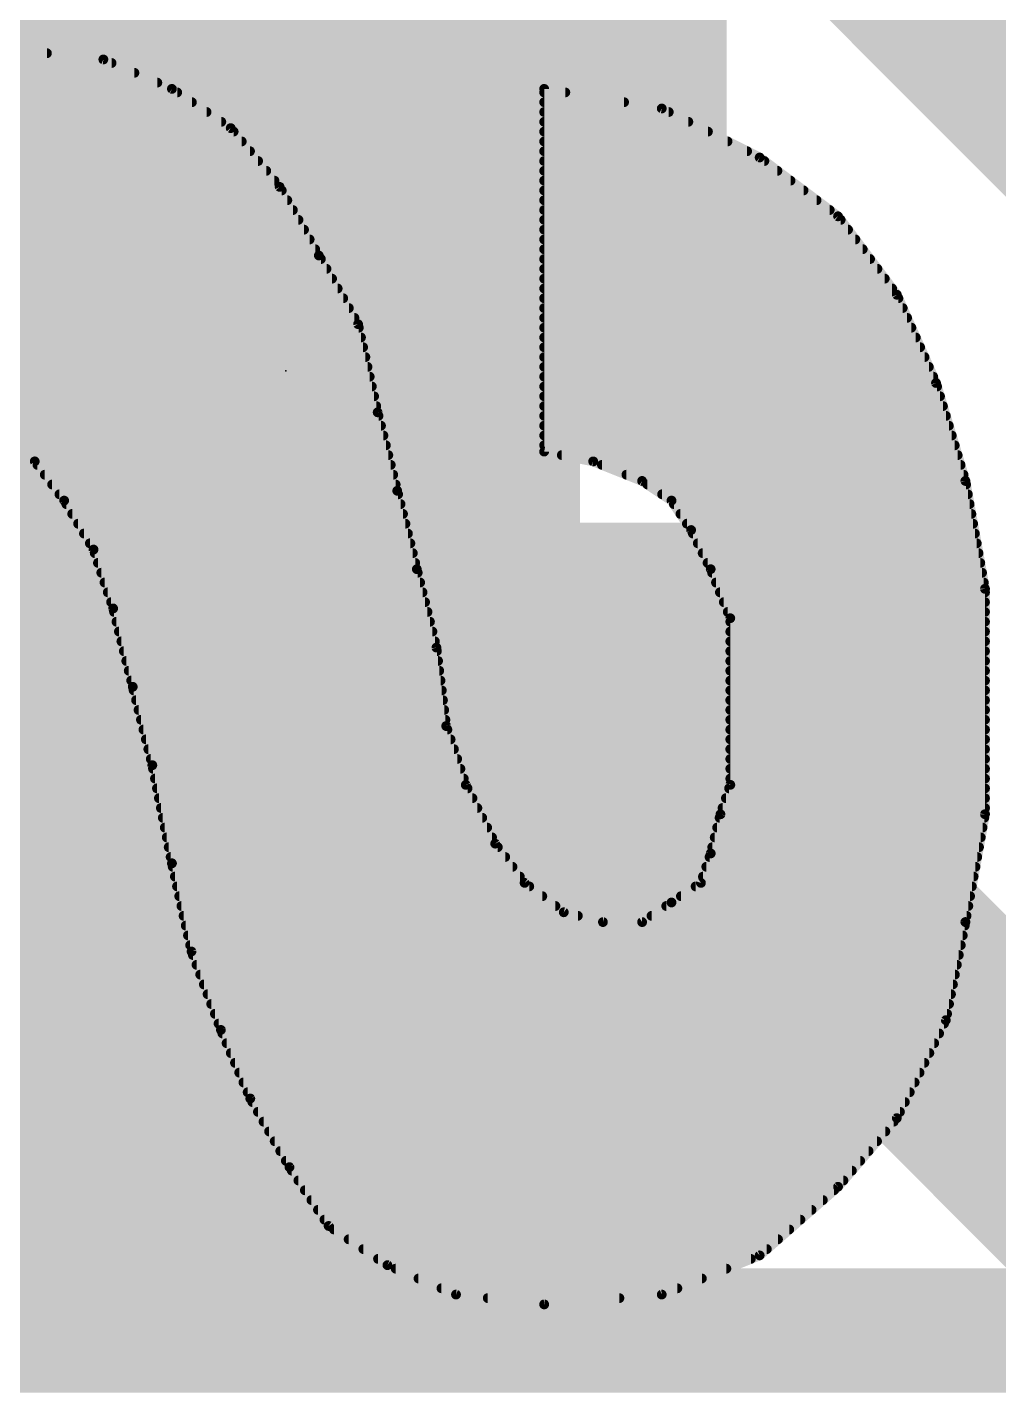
# Model space of a CAD drawing. Extents: x -33 to 74, y -20 to 37.
# Drawn here: x 8.626 to 9.618, y 6.323 to 7.716 of the extents above; entities that cross this region are included whole.
import ezdxf

# ---------------------------------------------------------------- set-up
doc = ezdxf.new("R2010")
doc.units = 0
for name, color, linetype in [('1', 12, 'CONTINUOUS'), ('21', 41, 'CONTINUOUS'), ('22', 40, 'CONTINUOUS'), ('23', 53, 'CONTINUOUS'), ('51', 53, 'CONTINUOUS')]:
    doc.layers.add(name, color=color, linetype=linetype)

# ---------------------------------------------------------------- blocks, each defined once
blk = doc.blocks.new('RECT')
blk.add_solid([(-0.5, -0.5), (0.5, -0.5), (-0.5, 0.5), (0.5, 0.5)])

msp = doc.modelspace()

# ---------------------------------------------------------------- linework, layer by layer
at = {"layer": '1', "const_width": 0.254}
for points in [[(9.9822, 7.366), (9.4022, 7.946)], [(7.62, 6.786), (8.89, 6.786)], [(8.89, 6.786), (9.47, 6.786)], [(9.47, 6.786), (9.7536, 6.5024)]]:
    msp.add_lwpolyline(points, dxfattribs=at)
at = {"layer": '1', "const_width": 0.127}
for points in [[(8.89, 6.8495, 1), (8.89, 6.7225)], [(8.89, 6.7225, 1), (8.89, 6.8495)], [(9.5149, 6.8309, 1), (9.4251, 6.7411)], [(9.47, 6.7225, 1), (9.47, 6.8495)]]:
    msp.add_lwpolyline(points, format="xyb", dxfattribs=at)
at = {"layer": '21', "const_width": 0.4064}
msp.add_lwpolyline([(8.9205, 7.366), (8.8595, 7.366)], dxfattribs=at)
at = {"layer": '21', "const_width": 0.2032}
for points in [[(8.8595, 7.4676, 1), (8.8595, 7.2644)], [(8.9205, 7.2644, 1), (8.9205, 7.4676)]]:
    msp.add_lwpolyline(points, format="xyb", dxfattribs=at)
at = {"layer": '22', "const_width": 0.01}
for points in [[(8.5902, 7.69), (8.646, 7.69)], [(8.7036, 7.6836), (8.6136, 7.6936)], [(8.4737, 7.67), (8.7353, 7.67)], [(8.5252, 7.68), (8.712, 7.68)], [(8.7736, 7.6536), (8.7036, 7.6836)], [(8.4462, 7.66), (8.7587, 7.66)], [(8.4187, 7.65), (8.779, 7.65)], [(8.8336, 7.6136), (8.7736, 7.6536)], [(9.2736, 7.6336), (9.1536, 7.6536)], [(9.1536, 7.6536), (9.1536, 7.2836)], [(9.1536, 7.65), (9.1752, 7.65)], [(8.3688, 7.63), (8.809, 7.63)], [(8.3912, 7.64), (8.794, 7.64)], [(9.1536, 7.64), (9.2352, 7.64)], [(9.1536, 7.63), (9.2808, 7.63)], [(9.3736, 7.5836), (9.2736, 7.6336)], [(8.3555, 7.62), (8.824, 7.62)], [(9.1536, 7.62), (9.3008, 7.62)], [(8.3421, 7.61), (8.8366, 7.61)], [(8.8836, 7.5536), (8.8336, 7.6136)], [(9.1536, 7.61), (9.3208, 7.61)], [(8.3155, 7.59), (8.8533, 7.59)], [(8.3288, 7.6), (8.8449, 7.6)], [(9.1536, 7.6), (9.3408, 7.6)], [(9.1536, 7.59), (9.3608, 7.59)], [(8.3021, 7.58), (8.8616, 7.58)], [(9.1536, 7.58), (9.3784, 7.58)], [(9.4536, 7.5236), (9.3736, 7.5836)], [(8.2817, 7.56), (8.8783, 7.56)], [(8.2904, 7.57), (8.8699, 7.57)], [(9.1536, 7.57), (9.3917, 7.57)], [(9.1536, 7.56), (9.4051, 7.56)], [(8.2729, 7.55), (8.8857, 7.55)], [(8.9236, 7.4836), (8.8836, 7.5536)], [(9.1536, 7.55), (9.4184, 7.55)], [(8.2642, 7.54), (8.8914, 7.54)], [(9.1536, 7.54), (9.4317, 7.54)], [(8.2467, 7.52), (8.9028, 7.52)], [(8.2554, 7.53), (8.8971, 7.53)], [(9.1536, 7.53), (9.4451, 7.53)], [(9.1536, 7.52), (9.4563, 7.52)], [(9.5136, 7.4436), (9.4536, 7.5236)], [(8.2379, 7.51), (8.9085, 7.51)], [(9.1536, 7.51), (9.4638, 7.51)], [(8.2218, 7.49), (8.9199, 7.49)], [(8.2292, 7.5), (8.9142, 7.5)], [(9.1536, 7.5), (9.4713, 7.5)], [(9.1536, 7.49), (9.4788, 7.49)], [(8.2168, 7.48), (8.9257, 7.48)], [(8.9636, 7.4136), (8.9236, 7.4836)], [(9.1536, 7.48), (9.4863, 7.48)], [(8.2118, 7.47), (8.9314, 7.47)], [(9.1536, 7.47), (9.4938, 7.47)], [(8.2018, 7.45), (8.9428, 7.45)], [(8.2068, 7.46), (8.9371, 7.46)], [(9.1536, 7.46), (9.5013, 7.46)], [(9.1536, 7.45), (9.5088, 7.45)], [(8.1968, 7.44), (8.9485, 7.44)], [(9.1536, 7.44), (9.5152, 7.44)], [(9.5536, 7.3536), (9.5136, 7.4436)], [(8.1868, 7.42), (8.9599, 7.42)], [(8.1918, 7.43), (8.9542, 7.43)], [(9.1536, 7.43), (9.5196, 7.43)], [(9.1536, 7.42), (9.5241, 7.42)], [(8.1818, 7.41), (8.9644, 7.41)], [(8.9836, 7.3236), (8.9636, 7.4136)], [(9.1536, 7.41), (9.5285, 7.41)], [(8.1768, 7.4), (8.9666, 7.4)], [(9.1536, 7.4), (9.533, 7.4)], [(8.1699, 7.38), (8.9711, 7.38)], [(8.1726, 7.39), (8.9688, 7.39)], [(9.1536, 7.39), (9.5374, 7.39)], [(9.1536, 7.38), (9.5419, 7.38)], [(8.1672, 7.37), (8.9733, 7.37)], [(9.1536, 7.37), (9.5463, 7.37)], [(8.1617, 7.35), (8.9777, 7.35)], [(8.1644, 7.36), (8.9755, 7.36)], [(9.1536, 7.36), (9.5508, 7.36)], [(9.1536, 7.35), (9.5547, 7.35)], [(9.5836, 7.2536), (9.5536, 7.3536)], [(8.159, 7.34), (8.98, 7.34)], [(9.1536, 7.34), (9.5577, 7.34)], [(8.1563, 7.33), (8.9822, 7.33)], [(9.0036, 7.2436), (8.9836, 7.3236)], [(9.1536, 7.33), (9.5607, 7.33)], [(8.1508, 7.31), (8.987, 7.31)], [(8.1535, 7.32), (8.9845, 7.32)], [(9.1536, 7.32), (9.5637, 7.32)], [(9.1536, 7.31), (9.5667, 7.31)], [(8.568, 7.3), (8.9895, 7.3)], [(9.1536, 7.3), (9.5697, 7.3)], [(8.5936, 7.2936), (8.6336, 7.2736)], [(8.6008, 7.29), (8.992, 7.29)], [(8.6208, 7.28), (8.9945, 7.28)], [(9.1536, 7.29), (9.5727, 7.29)], [(9.1536, 7.2836), (9.2036, 7.2736)], [(9.1716, 7.28), (9.5757, 7.28)], [(8.6336, 7.2736), (8.6636, 7.2336)], [(8.6363, 7.27), (8.997, 7.27)], [(9.2036, 7.2736), (9.2536, 7.2536)], [(9.2126, 7.27), (9.5787, 7.27)], [(8.6438, 7.26), (8.9995, 7.26)], [(9.2376, 7.26), (9.5817, 7.26)], [(9.2536, 7.2536), (9.2836, 7.2336)], [(9.6036, 7.1436), (9.5836, 7.2536)], [(8.6513, 7.25), (9.002, 7.25)], [(8.6588, 7.24), (9.0045, 7.24)], [(9.0236, 7.1636), (9.0036, 7.2436)], [(9.259, 7.25), (9.5843, 7.25)], [(9.274, 7.24), (9.5861, 7.24)], [(8.6636, 7.2336), (8.6936, 7.1836)], [(8.6658, 7.23), (9.007, 7.23)], [(9.2836, 7.2336), (9.3036, 7.2036)], [(9.286, 7.23), (9.5879, 7.23)], [(8.6718, 7.22), (9.0095, 7.22)], [(9.2927, 7.22), (9.5897, 7.22)], [(8.6778, 7.21), (9.012, 7.21)], [(8.6838, 7.2), (9.0145, 7.2)], [(9.2993, 7.21), (9.5915, 7.21)], [(9.3036, 7.2036), (9.3236, 7.1636)], [(9.3054, 7.2), (9.5933, 7.2)], [(8.6898, 7.19), (9.017, 7.19)], [(8.6936, 7.1836), (8.7136, 7.1236)], [(9.3104, 7.19), (9.5952, 7.19)], [(8.6948, 7.18), (9.0195, 7.18)], [(8.6981, 7.17), (9.022, 7.17)], [(9.3154, 7.18), (9.597, 7.18)], [(9.3204, 7.17), (9.5988, 7.17)], [(8.7015, 7.16), (9.0245, 7.16)], [(9.0436, 7.0836), (9.0236, 7.1636)], [(9.3236, 7.1636), (9.3436, 7.1136)], [(9.325, 7.16), (9.6006, 7.16)], [(8.7048, 7.15), (9.027, 7.15)], [(9.329, 7.15), (9.6024, 7.15)], [(9.6036, 6.9136), (9.6036, 7.1436)], [(8.7081, 7.14), (9.0295, 7.14)], [(8.7115, 7.13), (9.032, 7.13)], [(9.333, 7.14), (9.6036, 7.14)], [(9.337, 7.13), (9.6036, 7.13)], [(8.7136, 7.1236), (8.7336, 7.0436)], [(8.7145, 7.12), (9.0345, 7.12)], [(9.341, 7.12), (9.6036, 7.12)], [(9.3436, 7.1136), (9.3436, 6.9436)], [(8.717, 7.11), (9.037, 7.11)], [(8.7195, 7.1), (9.0395, 7.1)], [(9.3436, 7.11), (9.6036, 7.11)], [(9.3436, 7.1), (9.6036, 7.1)], [(8.722, 7.09), (9.042, 7.09)], [(9.3436, 7.09), (9.6036, 7.09)], [(8.7245, 7.08), (9.0441, 7.08)], [(9.0536, 7.0036), (9.0436, 7.0836)], [(9.3436, 7.08), (9.6036, 7.08)], [(8.727, 7.07), (9.0453, 7.07)], [(8.7295, 7.06), (9.0465, 7.06)], [(9.3436, 7.07), (9.6036, 7.07)], [(9.3436, 7.06), (9.6036, 7.06)], [(8.732, 7.05), (9.0478, 7.05)], [(8.7336, 7.0436), (8.7536, 6.9636)], [(9.3436, 7.05), (9.6036, 7.05)], [(8.7345, 7.04), (9.0491, 7.04)], [(8.737, 7.03), (9.0503, 7.03)], [(9.3436, 7.04), (9.6036, 7.04)], [(9.3436, 7.03), (9.6036, 7.03)], [(8.7395, 7.02), (9.0516, 7.02)], [(9.3436, 7.02), (9.6036, 7.02)], [(8.742, 7.01), (9.0528, 7.01)], [(9.0736, 6.9436), (9.0536, 7.0036)], [(9.3436, 7.01), (9.6036, 7.01)], [(8.7445, 7), (9.0548, 7)], [(8.747, 6.99), (9.0581, 6.99)], [(9.3436, 7), (9.6036, 7)], [(9.3436, 6.99), (9.6036, 6.99)], [(8.7495, 6.98), (9.0615, 6.98)], [(9.3436, 6.98), (9.6036, 6.98)], [(8.752, 6.97), (9.0648, 6.97)], [(8.7536, 6.9636), (8.7736, 6.8636)], [(8.7543, 6.96), (9.0681, 6.96)], [(9.3436, 6.97), (9.6036, 6.97)], [(9.3436, 6.96), (9.6036, 6.96)], [(8.7563, 6.95), (9.0715, 6.95)], [(9.3436, 6.95), (9.6036, 6.95)], [(8.7583, 6.94), (9.0754, 6.94)], [(9.1036, 6.8836), (9.0736, 6.9436)], [(9.3436, 6.9436), (9.3336, 6.9136)], [(9.3424, 6.94), (9.6036, 6.94)], [(8.7603, 6.93), (9.0804, 6.93)], [(8.7623, 6.92), (9.0854, 6.92)], [(9.3357, 6.92), (9.6036, 6.92)], [(9.3391, 6.93), (9.6036, 6.93)], [(8.7643, 6.91), (9.0904, 6.91)], [(9.3336, 6.9136), (9.3236, 6.8736)], [(9.3327, 6.91), (9.6029, 6.91)], [(9.5836, 6.8036), (9.6036, 6.9136)], [(8.7663, 6.9), (9.0954, 6.9)], [(8.7683, 6.89), (9.1004, 6.89)], [(9.3277, 6.89), (9.5993, 6.89)], [(9.3302, 6.9), (9.6011, 6.9)], [(8.7703, 6.88), (9.1063, 6.88)], [(9.1336, 6.8436), (9.1036, 6.8836)], [(9.3252, 6.88), (9.5975, 6.88)], [(8.7723, 6.87), (9.1138, 6.87)], [(8.7736, 6.8636), (8.7936, 6.7736)], [(9.3236, 6.8736), (9.3136, 6.8436)], [(9.3224, 6.87), (9.5957, 6.87)], [(8.7744, 6.86), (9.1213, 6.86)], [(8.7766, 6.85), (9.1288, 6.85)], [(9.3157, 6.85), (9.592, 6.85)], [(9.3191, 6.86), (9.5939, 6.86)], [(8.7788, 6.84), (9.1384, 6.84)], [(9.1736, 6.8136), (9.1336, 6.8436)], [(9.3136, 6.8436), (9.2836, 6.8236)], [(9.3082, 6.84), (9.5902, 6.84)], [(8.7811, 6.83), (9.1517, 6.83)], [(9.2836, 6.8236), (9.2536, 6.8036)], [(9.2932, 6.83), (9.5884, 6.83)], [(8.7833, 6.82), (9.1651, 6.82)], [(8.7855, 6.81), (9.188, 6.81)], [(9.2136, 6.8036), (9.1736, 6.8136)], [(9.2632, 6.81), (9.5848, 6.81)], [(9.2782, 6.82), (9.5866, 6.82)], [(8.7877, 6.8), (9.5829, 6.8)], [(9.2536, 6.8036), (9.2136, 6.8036)], [(9.5636, 6.7036), (9.5836, 6.8036)], [(8.79, 6.79), (9.5809, 6.79)], [(8.7922, 6.78), (9.5789, 6.78)], [(8.7936, 6.7736), (8.8236, 6.6936)], [(8.795, 6.77), (9.5769, 6.77)], [(8.7987, 6.76), (9.5749, 6.76)], [(8.8025, 6.75), (9.5729, 6.75)], [(8.8062, 6.74), (9.5709, 6.74)], [(8.81, 6.73), (9.5689, 6.73)], [(8.8137, 6.72), (9.5669, 6.72)], [(8.8175, 6.71), (9.5649, 6.71)], [(8.8212, 6.7), (9.5618, 6.7)], [(9.5136, 6.6036), (9.5636, 6.7036)], [(8.8236, 6.6936), (8.8536, 6.6236)], [(8.8251, 6.69), (9.5568, 6.69)], [(8.8294, 6.68), (9.5518, 6.68)], [(8.8337, 6.67), (9.5468, 6.67)], [(8.838, 6.66), (9.5418, 6.66)], [(8.8423, 6.65), (9.5368, 6.65)], [(8.8466, 6.64), (9.5318, 6.64)], [(8.8509, 6.63), (9.5268, 6.63)], [(8.8536, 6.6236), (8.8936, 6.5536)], [(8.8557, 6.62), (9.5218, 6.62)], [(8.8614, 6.61), (9.5168, 6.61)], [(8.8671, 6.6), (9.5105, 6.6)], [(9.4536, 6.5336), (9.5136, 6.6036)], [(8.8728, 6.59), (9.5019, 6.59)], [(8.8785, 6.58), (9.4934, 6.58)], [(8.8842, 6.57), (9.4848, 6.57)], [(8.8899, 6.56), (9.4762, 6.56)], [(8.8936, 6.5536), (8.9336, 6.4936)], [(8.896, 6.55), (9.4677, 6.55)], [(8.9027, 6.54), (9.4591, 6.54)], [(8.9093, 6.53), (9.4495, 6.53)], [(9.3736, 6.4636), (9.4536, 6.5336)], [(8.916, 6.52), (9.4381, 6.52)], [(8.9227, 6.51), (9.4266, 6.51)], [(8.9293, 6.5), (9.4152, 6.5)], [(8.9336, 6.4936), (8.9936, 6.4536)], [(8.939, 6.49), (9.4038, 6.49)], [(8.954, 6.48), (9.3923, 6.48)], [(8.969, 6.47), (9.3809, 6.47)], [(8.984, 6.46), (9.3646, 6.46)], [(9.2736, 6.4236), (9.3736, 6.4636)], [(8.9936, 6.4536), (9.0636, 6.4236)], [(9.002, 6.45), (9.3396, 6.45)], [(9.0253, 6.44), (9.3146, 6.44)], [(9.0487, 6.43), (9.2896, 6.43)], [(9.0636, 6.4236), (9.1536, 6.4136)], [(9.096, 6.42), (9.2304, 6.42)], [(9.1536, 6.4136), (9.2736, 6.4236)]]:
    msp.add_lwpolyline(points, dxfattribs=at)
at = {"layer": '22', "const_width": 0.005}
for points in [[(8.646, 7.6875, 1), (8.646, 7.6925)], [(8.7046, 7.6859, 1), (8.7026, 7.6813)], [(8.7033, 7.6811, 1), (8.7039, 7.6861)], [(8.712, 7.6775, 1), (8.712, 7.6825)], [(8.7353, 7.6675, 1), (8.7353, 7.6725)], [(8.7587, 7.6575, 1), (8.7587, 7.6625)], [(8.775, 7.6557, 1), (8.7722, 7.6515)], [(8.7726, 7.6513, 1), (8.7746, 7.6559)], [(8.779, 7.6475, 1), (8.779, 7.6525)], [(9.154, 7.6561, 1), (9.1532, 7.6511)], [(9.1561, 7.6536, 1), (9.1511, 7.6536)], [(9.1536, 7.6525, 1), (9.1536, 7.6475)], [(9.1752, 7.6475, 1), (9.1752, 7.6525)], [(8.794, 7.6375, 1), (8.794, 7.6425)], [(8.809, 7.6275, 1), (8.809, 7.6325)], [(9.1536, 7.6425, 1), (9.1536, 7.6375)], [(9.1536, 7.6325, 1), (9.1536, 7.6275)], [(9.2352, 7.6375, 1), (9.2352, 7.6425)], [(9.2747, 7.6358, 1), (9.2725, 7.6314)], [(9.2732, 7.6311, 1), (9.274, 7.6361)], [(9.2808, 7.6275, 1), (9.2808, 7.6325)], [(8.824, 7.6175, 1), (8.824, 7.6225)], [(9.1536, 7.6225, 1), (9.1536, 7.6175)], [(9.3008, 7.6175, 1), (9.3008, 7.6225)], [(8.8355, 7.6152, 1), (8.8317, 7.612)], [(8.8322, 7.6115, 1), (8.835, 7.6157)], [(8.8366, 7.6075, 1), (8.8366, 7.6125)], [(9.1536, 7.6125, 1), (9.1536, 7.6075)], [(9.3208, 7.6075, 1), (9.3208, 7.6125)], [(8.8449, 7.5975, 1), (8.8449, 7.6025)], [(8.8533, 7.5875, 1), (8.8533, 7.5925)], [(9.1536, 7.6025, 1), (9.1536, 7.5975)], [(9.1536, 7.5925, 1), (9.1536, 7.5875)], [(9.3408, 7.5975, 1), (9.3408, 7.6025)], [(9.3608, 7.5875, 1), (9.3608, 7.5925)], [(8.8616, 7.5775, 1), (8.8616, 7.5825)], [(9.1536, 7.5825, 1), (9.1536, 7.5775)], [(9.3751, 7.5856, 1), (9.3721, 7.5816)], [(9.3725, 7.5814, 1), (9.3747, 7.5858)], [(9.3784, 7.5775, 1), (9.3784, 7.5825)], [(8.8699, 7.5675, 1), (8.8699, 7.5725)], [(8.8783, 7.5575, 1), (8.8783, 7.5625)], [(9.1536, 7.5725, 1), (9.1536, 7.5675)], [(9.1536, 7.5625, 1), (9.1536, 7.5575)], [(9.3917, 7.5675, 1), (9.3917, 7.5725)], [(9.4051, 7.5575, 1), (9.4051, 7.5625)], [(8.8858, 7.5548, 1), (8.8814, 7.5524)], [(8.8817, 7.552, 1), (8.8855, 7.5552)], [(8.8857, 7.5475, 1), (8.8857, 7.5525)], [(9.1536, 7.5525, 1), (9.1536, 7.5475)], [(9.4184, 7.5475, 1), (9.4184, 7.5525)], [(8.8914, 7.5375, 1), (8.8914, 7.5425)], [(9.1536, 7.5425, 1), (9.1536, 7.5375)], [(9.4317, 7.5375, 1), (9.4317, 7.5425)], [(8.8971, 7.5275, 1), (8.8971, 7.5325)], [(8.9028, 7.5175, 1), (8.9028, 7.5225)], [(9.1536, 7.5325, 1), (9.1536, 7.5275)], [(9.1536, 7.5225, 1), (9.1536, 7.5175)], [(9.4451, 7.5275, 1), (9.4451, 7.5325)], [(9.4556, 7.5251, 1), (9.4516, 7.5221)], [(9.4521, 7.5216, 1), (9.4551, 7.5256)], [(9.4563, 7.5175, 1), (9.4563, 7.5225)], [(8.9085, 7.5075, 1), (8.9085, 7.5125)], [(9.1536, 7.5125, 1), (9.1536, 7.5075)], [(9.4638, 7.5075, 1), (9.4638, 7.5125)], [(8.9142, 7.4975, 1), (8.9142, 7.5025)], [(8.9199, 7.4875, 1), (8.9199, 7.4925)], [(9.1536, 7.5025, 1), (9.1536, 7.4975)], [(9.1536, 7.4925, 1), (9.1536, 7.4875)], [(9.4713, 7.4975, 1), (9.4713, 7.5025)], [(9.4788, 7.4875, 1), (9.4788, 7.4925)], [(8.9258, 7.4848, 1), (8.9214, 7.4824)], [(8.9214, 7.4824, 1), (8.9258, 7.4848)], [(8.9257, 7.4775, 1), (8.9257, 7.4825)], [(9.1536, 7.4825, 1), (9.1536, 7.4775)], [(9.4863, 7.4775, 1), (9.4863, 7.4825)], [(8.9314, 7.4675, 1), (8.9314, 7.4725)], [(9.1536, 7.4725, 1), (9.1536, 7.4675)], [(9.4938, 7.4675, 1), (9.4938, 7.4725)], [(8.9371, 7.4575, 1), (8.9371, 7.4625)], [(8.9428, 7.4475, 1), (8.9428, 7.4525)], [(9.1536, 7.4625, 1), (9.1536, 7.4575)], [(9.1536, 7.4525, 1), (9.1536, 7.4475)], [(9.5013, 7.4575, 1), (9.5013, 7.4625)], [(9.5088, 7.4475, 1), (9.5088, 7.4525)], [(8.9485, 7.4375, 1), (8.9485, 7.4425)], [(9.1536, 7.4425, 1), (9.1536, 7.4375)], [(9.5159, 7.4446, 1), (9.5113, 7.4426)], [(9.5116, 7.4421, 1), (9.5156, 7.4451)], [(9.5152, 7.4375, 1), (9.5152, 7.4425)], [(8.9542, 7.4275, 1), (8.9542, 7.4325)], [(8.9599, 7.4175, 1), (8.9599, 7.4225)], [(9.1536, 7.4325, 1), (9.1536, 7.4275)], [(9.1536, 7.4225, 1), (9.1536, 7.4175)], [(9.5196, 7.4275, 1), (9.5196, 7.4325)], [(9.5241, 7.4175, 1), (9.5241, 7.4225)], [(8.966, 7.4141, 1), (8.9612, 7.4131)], [(8.9614, 7.4124, 1), (8.9658, 7.4148)], [(8.9644, 7.4075, 1), (8.9644, 7.4125)], [(9.1536, 7.4125, 1), (9.1536, 7.4075)], [(9.5285, 7.4075, 1), (9.5285, 7.4125)], [(8.9666, 7.3975, 1), (8.9666, 7.4025)], [(9.1536, 7.4025, 1), (9.1536, 7.3975)], [(9.533, 7.3975, 1), (9.533, 7.4025)], [(8.9688, 7.3875, 1), (8.9688, 7.3925)], [(8.9711, 7.3775, 1), (8.9711, 7.3825)], [(9.1536, 7.3925, 1), (9.1536, 7.3875)], [(9.1536, 7.3825, 1), (9.1536, 7.3775)], [(9.5374, 7.3875, 1), (9.5374, 7.3925)], [(9.5419, 7.3775, 1), (9.5419, 7.3825)], [(8.9733, 7.3675, 1), (8.9733, 7.3725)], [(9.1536, 7.3725, 1), (9.1536, 7.3675)], [(9.5463, 7.3675, 1), (9.5463, 7.3725)], [(8.9755, 7.3575, 1), (8.9755, 7.3625)], [(8.9777, 7.3475, 1), (8.9777, 7.3525)], [(9.1536, 7.3625, 1), (9.1536, 7.3575)], [(9.1536, 7.3525, 1), (9.1536, 7.3475)], [(9.5508, 7.3575, 1), (9.5508, 7.3625)], [(9.556, 7.3543, 1), (9.5512, 7.3529)], [(9.5513, 7.3526, 1), (9.5559, 7.3546)], [(9.5547, 7.3475, 1), (9.5547, 7.3525)], [(8.98, 7.3375, 1), (8.98, 7.3425)], [(9.1536, 7.3425, 1), (9.1536, 7.3375)], [(9.5577, 7.3375, 1), (9.5577, 7.3425)], [(8.986, 7.3242, 1), (8.9812, 7.323)], [(8.9822, 7.3275, 1), (8.9822, 7.3325)], [(9.1536, 7.3325, 1), (9.1536, 7.3275)], [(9.5607, 7.3275, 1), (9.5607, 7.3325)], [(8.9812, 7.3231, 1), (8.986, 7.3241)], [(8.9845, 7.3175, 1), (8.9845, 7.3225)], [(8.987, 7.3075, 1), (8.987, 7.3125)], [(9.1536, 7.3225, 1), (9.1536, 7.3175)], [(9.1536, 7.3125, 1), (9.1536, 7.3075)], [(9.5637, 7.3175, 1), (9.5637, 7.3225)], [(9.5667, 7.3075, 1), (9.5667, 7.3125)], [(8.9895, 7.2975, 1), (8.9895, 7.3025)], [(9.1536, 7.3025, 1), (9.1536, 7.2975)], [(9.5697, 7.2975, 1), (9.5697, 7.3025)], [(8.992, 7.2875, 1), (8.992, 7.2925)], [(8.9945, 7.2775, 1), (8.9945, 7.2825)], [(9.1536, 7.2925, 1), (9.1536, 7.2875)], [(9.1541, 7.2861, 1), (9.1531, 7.2811)], [(9.1511, 7.2836, 1), (9.1561, 7.2836)], [(9.1716, 7.2825, 1), (9.1716, 7.2775)], [(9.5727, 7.2875, 1), (9.5727, 7.2925)], [(9.5757, 7.2775, 1), (9.5757, 7.2825)], [(8.6356, 7.2751, 1), (8.6316, 7.2721)], [(8.6325, 7.2714, 1), (8.6347, 7.2758)], [(8.6363, 7.2725, 1), (8.6363, 7.2675)], [(8.997, 7.2675, 1), (8.997, 7.2725)], [(9.2045, 7.2759, 1), (9.2027, 7.2713)], [(9.2031, 7.2711, 1), (9.2041, 7.2761)], [(9.2126, 7.2725, 1), (9.2126, 7.2675)], [(9.5787, 7.2675, 1), (9.5787, 7.2725)], [(8.6438, 7.2625, 1), (8.6438, 7.2575)], [(8.9995, 7.2575, 1), (8.9995, 7.2625)], [(9.2376, 7.2625, 1), (9.2376, 7.2575)], [(9.255, 7.2557, 1), (9.2522, 7.2515)], [(9.2527, 7.2513, 1), (9.2545, 7.2559)], [(9.5861, 7.254, 1), (9.5811, 7.2532)], [(9.5817, 7.2575, 1), (9.5817, 7.2625)], [(8.6513, 7.2525, 1), (8.6513, 7.2475)], [(8.6588, 7.2425, 1), (8.6588, 7.2375)], [(9.006, 7.2442, 1), (9.0012, 7.243)], [(9.0012, 7.243, 1), (9.006, 7.2442)], [(9.002, 7.2475, 1), (9.002, 7.2525)], [(9.0045, 7.2375, 1), (9.0045, 7.2425)], [(9.259, 7.2525, 1), (9.259, 7.2475)], [(9.274, 7.2425, 1), (9.274, 7.2375)], [(9.5812, 7.2529, 1), (9.586, 7.2543)], [(9.5843, 7.2475, 1), (9.5843, 7.2525)], [(9.5861, 7.2375, 1), (9.5861, 7.2425)], [(8.6657, 7.2349, 1), (8.6615, 7.2323)], [(8.6616, 7.2321, 1), (8.6656, 7.2351)], [(8.6658, 7.2325, 1), (8.6658, 7.2275)], [(9.007, 7.2275, 1), (9.007, 7.2325)], [(9.2857, 7.235, 1), (9.2815, 7.2322)], [(9.2822, 7.2315, 1), (9.285, 7.2357)], [(9.286, 7.2325, 1), (9.286, 7.2275)], [(9.5879, 7.2275, 1), (9.5879, 7.2325)], [(8.6718, 7.2225, 1), (8.6718, 7.2175)], [(9.0095, 7.2175, 1), (9.0095, 7.2225)], [(9.2927, 7.2225, 1), (9.2927, 7.2175)], [(9.5897, 7.2175, 1), (9.5897, 7.2225)], [(8.6778, 7.2125, 1), (8.6778, 7.2075)], [(8.6838, 7.2025, 1), (8.6838, 7.1975)], [(9.012, 7.2075, 1), (9.012, 7.2125)], [(9.0145, 7.1975, 1), (9.0145, 7.2025)], [(9.2993, 7.2125, 1), (9.2993, 7.2075)], [(9.3058, 7.2047, 1), (9.3014, 7.2025)], [(9.3015, 7.2022, 1), (9.3057, 7.205)], [(9.3054, 7.2025, 1), (9.3054, 7.1975)], [(9.5915, 7.2075, 1), (9.5915, 7.2125)], [(9.5933, 7.1975, 1), (9.5933, 7.2025)], [(8.6898, 7.1925, 1), (8.6898, 7.1875)], [(8.696, 7.1844, 1), (8.6912, 7.1828)], [(9.017, 7.1875, 1), (9.017, 7.1925)], [(9.3104, 7.1925, 1), (9.3104, 7.1875)], [(9.5952, 7.1875, 1), (9.5952, 7.1925)], [(8.6915, 7.1823, 1), (8.6957, 7.1849)], [(8.6948, 7.1825, 1), (8.6948, 7.1775)], [(8.6981, 7.1725, 1), (8.6981, 7.1675)], [(9.0195, 7.1775, 1), (9.0195, 7.1825)], [(9.022, 7.1675, 1), (9.022, 7.1725)], [(9.3154, 7.1825, 1), (9.3154, 7.1775)], [(9.3204, 7.1725, 1), (9.3204, 7.1675)], [(9.597, 7.1775, 1), (9.597, 7.1825)], [(9.5988, 7.1675, 1), (9.5988, 7.1725)], [(8.7015, 7.1625, 1), (8.7015, 7.1575)], [(9.026, 7.1642, 1), (9.0212, 7.163)], [(9.0212, 7.163, 1), (9.026, 7.1642)], [(9.0245, 7.1575, 1), (9.0245, 7.1625)], [(9.3259, 7.1645, 1), (9.3213, 7.1627)], [(9.3214, 7.1625, 1), (9.3258, 7.1647)], [(9.325, 7.1625, 1), (9.325, 7.1575)], [(9.6006, 7.1575, 1), (9.6006, 7.1625)], [(8.7048, 7.1525, 1), (8.7048, 7.1475)], [(9.027, 7.1475, 1), (9.027, 7.1525)], [(9.329, 7.1525, 1), (9.329, 7.1475)], [(9.6061, 7.1436, 1), (9.6011, 7.1436)], [(9.6011, 7.1432, 1), (9.6061, 7.144)], [(9.6024, 7.1475, 1), (9.6024, 7.1525)], [(8.7081, 7.1425, 1), (8.7081, 7.1375)], [(8.7115, 7.1325, 1), (8.7115, 7.1275)], [(9.0295, 7.1375, 1), (9.0295, 7.1425)], [(9.032, 7.1275, 1), (9.032, 7.1325)], [(9.333, 7.1425, 1), (9.333, 7.1375)], [(9.337, 7.1325, 1), (9.337, 7.1275)], [(9.6036, 7.1375, 1), (9.6036, 7.1425)], [(9.6036, 7.1275, 1), (9.6036, 7.1325)], [(8.716, 7.1242, 1), (8.7112, 7.123)], [(8.7112, 7.1228, 1), (8.716, 7.1244)], [(8.7145, 7.1225, 1), (8.7145, 7.1175)], [(9.0345, 7.1175, 1), (9.0345, 7.1225)], [(9.341, 7.1225, 1), (9.341, 7.1175)], [(9.3461, 7.1136, 1), (9.3411, 7.1136)], [(9.6036, 7.1175, 1), (9.6036, 7.1225)], [(8.717, 7.1125, 1), (8.717, 7.1075)], [(8.7195, 7.1025, 1), (8.7195, 7.0975)], [(9.037, 7.1075, 1), (9.037, 7.1125)], [(9.0395, 7.0975, 1), (9.0395, 7.1025)], [(9.3436, 7.1125, 1), (9.3436, 7.1075)], [(9.3436, 7.1025, 1), (9.3436, 7.0975)], [(9.3413, 7.1127, 1), (9.3459, 7.1145)], [(9.6036, 7.1075, 1), (9.6036, 7.1125)], [(9.6036, 7.0975, 1), (9.6036, 7.1025)], [(8.722, 7.0925, 1), (8.722, 7.0875)], [(9.042, 7.0875, 1), (9.042, 7.0925)], [(9.3436, 7.0925, 1), (9.3436, 7.0875)], [(9.6036, 7.0875, 1), (9.6036, 7.0925)], [(8.7245, 7.0825, 1), (8.7245, 7.0775)], [(9.0461, 7.0839, 1), (9.0411, 7.0833)], [(9.0412, 7.083, 1), (9.046, 7.0842)], [(9.0441, 7.0775, 1), (9.0441, 7.0825)], [(9.3436, 7.0825, 1), (9.3436, 7.0775)], [(9.6036, 7.0775, 1), (9.6036, 7.0825)], [(8.727, 7.0725, 1), (8.727, 7.0675)], [(8.7295, 7.0625, 1), (8.7295, 7.0575)], [(9.0453, 7.0675, 1), (9.0453, 7.0725)], [(9.0465, 7.0575, 1), (9.0465, 7.0625)], [(9.3436, 7.0725, 1), (9.3436, 7.0675)], [(9.3436, 7.0625, 1), (9.3436, 7.0575)], [(9.6036, 7.0675, 1), (9.6036, 7.0725)], [(9.6036, 7.0575, 1), (9.6036, 7.0625)], [(8.732, 7.0525, 1), (8.732, 7.0475)], [(8.736, 7.0442, 1), (8.7312, 7.043)], [(9.0478, 7.0475, 1), (9.0478, 7.0525)], [(9.3436, 7.0525, 1), (9.3436, 7.0475)], [(9.6036, 7.0475, 1), (9.6036, 7.0525)], [(8.7312, 7.043, 1), (8.736, 7.0442)], [(8.7345, 7.0425, 1), (8.7345, 7.0375)], [(8.737, 7.0325, 1), (8.737, 7.0275)], [(9.0491, 7.0375, 1), (9.0491, 7.0425)], [(9.0503, 7.0275, 1), (9.0503, 7.0325)], [(9.3436, 7.0425, 1), (9.3436, 7.0375)], [(9.3436, 7.0325, 1), (9.3436, 7.0275)], [(9.6036, 7.0375, 1), (9.6036, 7.0425)], [(9.6036, 7.0275, 1), (9.6036, 7.0325)], [(8.7395, 7.0225, 1), (8.7395, 7.0175)], [(9.0516, 7.0175, 1), (9.0516, 7.0225)], [(9.3436, 7.0225, 1), (9.3436, 7.0175)], [(9.6036, 7.0175, 1), (9.6036, 7.0225)], [(8.742, 7.0125, 1), (8.742, 7.0075)], [(9.056, 7.0044, 1), (9.0512, 7.0028)], [(9.0511, 7.0033, 1), (9.0561, 7.0039)], [(9.0528, 7.0075, 1), (9.0528, 7.0125)], [(9.3436, 7.0125, 1), (9.3436, 7.0075)], [(9.6036, 7.0075, 1), (9.6036, 7.0125)], [(8.7445, 7.0025, 1), (8.7445, 6.9975)], [(8.747, 6.9925, 1), (8.747, 6.9875)], [(9.0548, 6.9975, 1), (9.0548, 7.0025)], [(9.0581, 6.9875, 1), (9.0581, 6.9925)], [(9.3436, 7.0025, 1), (9.3436, 6.9975)], [(9.3436, 6.9925, 1), (9.3436, 6.9875)], [(9.6036, 6.9975, 1), (9.6036, 7.0025)], [(9.6036, 6.9875, 1), (9.6036, 6.9925)], [(8.7495, 6.9825, 1), (8.7495, 6.9775)], [(9.0615, 6.9775, 1), (9.0615, 6.9825)], [(9.3436, 6.9825, 1), (9.3436, 6.9775)], [(9.6036, 6.9775, 1), (9.6036, 6.9825)], [(8.752, 6.9725, 1), (8.752, 6.9675)], [(8.7561, 6.9641, 1), (8.7511, 6.9631)], [(8.7512, 6.963, 1), (8.756, 6.9642)], [(8.7543, 6.9625, 1), (8.7543, 6.9575)], [(9.0648, 6.9675, 1), (9.0648, 6.9725)], [(9.0681, 6.9575, 1), (9.0681, 6.9625)], [(9.3436, 6.9725, 1), (9.3436, 6.9675)], [(9.3436, 6.9625, 1), (9.3436, 6.9575)], [(9.6036, 6.9675, 1), (9.6036, 6.9725)], [(9.6036, 6.9575, 1), (9.6036, 6.9625)], [(8.7563, 6.9525, 1), (8.7563, 6.9475)], [(9.0715, 6.9475, 1), (9.0715, 6.9525)], [(9.3436, 6.9525, 1), (9.3436, 6.9475)], [(9.6036, 6.9475, 1), (9.6036, 6.9525)], [(8.7583, 6.9425, 1), (8.7583, 6.9375)], [(9.0758, 6.9447, 1), (9.0714, 6.9425)], [(9.0712, 6.9428, 1), (9.076, 6.9444)], [(9.0754, 6.9375, 1), (9.0754, 6.9425)], [(9.3424, 6.9425, 1), (9.3424, 6.9375)], [(9.3411, 6.9436, 1), (9.3461, 6.9436)], [(9.346, 6.9428, 1), (9.3412, 6.9444)], [(9.6036, 6.9375, 1), (9.6036, 6.9425)], [(8.7603, 6.9325, 1), (8.7603, 6.9275)], [(8.7623, 6.9225, 1), (8.7623, 6.9175)], [(9.0804, 6.9275, 1), (9.0804, 6.9325)], [(9.0854, 6.9175, 1), (9.0854, 6.9225)], [(9.3357, 6.9225, 1), (9.3357, 6.9175)], [(9.3391, 6.9325, 1), (9.3391, 6.9275)], [(9.6036, 6.9275, 1), (9.6036, 6.9325)], [(9.6036, 6.9175, 1), (9.6036, 6.9225)], [(8.7643, 6.9125, 1), (8.7643, 6.9075)], [(9.0904, 6.9075, 1), (9.0904, 6.9125)], [(9.3327, 6.9125, 1), (9.3327, 6.9075)], [(9.3312, 6.9144, 1), (9.336, 6.9128)], [(9.336, 6.913, 1), (9.3312, 6.9142)], [(9.6061, 6.9132, 1), (9.6011, 6.914)], [(9.6011, 6.9136, 1), (9.6061, 6.9136)], [(9.6029, 6.9075, 1), (9.6029, 6.9125)], [(8.7663, 6.9025, 1), (8.7663, 6.8975)], [(8.7683, 6.8925, 1), (8.7683, 6.8875)], [(9.0954, 6.8975, 1), (9.0954, 6.9025)], [(9.1004, 6.8875, 1), (9.1004, 6.8925)], [(9.3277, 6.8925, 1), (9.3277, 6.8875)], [(9.3302, 6.9025, 1), (9.3302, 6.8975)], [(9.5993, 6.8875, 1), (9.5993, 6.8925)], [(9.6011, 6.8975, 1), (9.6011, 6.9025)], [(8.7703, 6.8825, 1), (8.7703, 6.8775)], [(9.1056, 6.8851, 1), (9.1016, 6.8821)], [(9.1014, 6.8825, 1), (9.1058, 6.8847)], [(9.1063, 6.8775, 1), (9.1063, 6.8825)], [(9.3252, 6.8825, 1), (9.3252, 6.8775)], [(9.5975, 6.8775, 1), (9.5975, 6.8825)], [(8.7723, 6.8725, 1), (8.7723, 6.8675)], [(8.776, 6.8641, 1), (8.7712, 6.8631)], [(9.1138, 6.8675, 1), (9.1138, 6.8725)], [(9.3224, 6.8725, 1), (9.3224, 6.8675)], [(9.3212, 6.8742, 1), (9.326, 6.873)], [(9.326, 6.8728, 1), (9.3212, 6.8744)], [(9.5957, 6.8675, 1), (9.5957, 6.8725)], [(8.7711, 6.8631, 1), (8.7761, 6.8641)], [(8.7744, 6.8625, 1), (8.7744, 6.8575)], [(8.7766, 6.8525, 1), (8.7766, 6.8475)], [(9.1213, 6.8575, 1), (9.1213, 6.8625)], [(9.1288, 6.8475, 1), (9.1288, 6.8525)], [(9.3157, 6.8525, 1), (9.3157, 6.8475)], [(9.3191, 6.8625, 1), (9.3191, 6.8575)], [(9.592, 6.8475, 1), (9.592, 6.8525)], [(9.5939, 6.8575, 1), (9.5939, 6.8625)], [(8.7788, 6.8425, 1), (8.7788, 6.8375)], [(9.1351, 6.8456, 1), (9.1321, 6.8416)], [(9.1316, 6.8421, 1), (9.1356, 6.8451)], [(9.1384, 6.8375, 1), (9.1384, 6.8425)], [(9.3082, 6.8425, 1), (9.3082, 6.8375)], [(9.3112, 6.8444, 1), (9.316, 6.8428)], [(9.315, 6.8415, 1), (9.3122, 6.8457)], [(9.5902, 6.8375, 1), (9.5902, 6.8425)], [(8.7811, 6.8325, 1), (8.7811, 6.8275)], [(9.1517, 6.8275, 1), (9.1517, 6.8325)], [(9.2822, 6.8257, 1), (9.285, 6.8215)], [(9.285, 6.8215, 1), (9.2822, 6.8257)], [(9.2932, 6.8325, 1), (9.2932, 6.8275)], [(9.5884, 6.8275, 1), (9.5884, 6.8325)], [(8.7833, 6.8225, 1), (8.7833, 6.8175)], [(8.7855, 6.8125, 1), (8.7855, 6.8075)], [(9.1651, 6.8175, 1), (9.1651, 6.8225)], [(9.1742, 6.816, 1), (9.173, 6.8112)], [(9.1721, 6.8116, 1), (9.1751, 6.8156)], [(9.188, 6.8075, 1), (9.188, 6.8125)], [(9.2632, 6.8125, 1), (9.2632, 6.8075)], [(9.2782, 6.8225, 1), (9.2782, 6.8175)], [(9.5848, 6.8075, 1), (9.5848, 6.8125)], [(9.5866, 6.8175, 1), (9.5866, 6.8225)], [(8.7877, 6.8025, 1), (8.7877, 6.7975)], [(9.2136, 6.8061, 1), (9.2136, 6.8011)], [(9.213, 6.8012, 1), (9.2142, 6.806)], [(9.2522, 6.8057, 1), (9.255, 6.8015)], [(9.2536, 6.8011, 1), (9.2536, 6.8061)], [(9.5861, 6.8031, 1), (9.5811, 6.8041)], [(9.5811, 6.804, 1), (9.5861, 6.8032)], [(9.5829, 6.7975, 1), (9.5829, 6.8025)], [(8.79, 6.7925, 1), (8.79, 6.7875)], [(8.7922, 6.7825, 1), (8.7922, 6.7775)], [(9.5789, 6.7775, 1), (9.5789, 6.7825)], [(9.5809, 6.7875, 1), (9.5809, 6.7925)], [(8.7959, 6.7745, 1), (8.7913, 6.7727)], [(8.7912, 6.7731, 1), (8.796, 6.7741)], [(8.795, 6.7725, 1), (8.795, 6.7675)], [(9.5769, 6.7675, 1), (9.5769, 6.7725)], [(8.7987, 6.7625, 1), (8.7987, 6.7575)], [(9.5749, 6.7575, 1), (9.5749, 6.7625)], [(8.8025, 6.7525, 1), (8.8025, 6.7475)], [(8.8062, 6.7425, 1), (8.8062, 6.7375)], [(9.5709, 6.7375, 1), (9.5709, 6.7425)], [(9.5729, 6.7475, 1), (9.5729, 6.7525)], [(8.81, 6.7325, 1), (8.81, 6.7275)], [(9.5689, 6.7275, 1), (9.5689, 6.7325)], [(8.8137, 6.7225, 1), (8.8137, 6.7175)], [(8.8175, 6.7125, 1), (8.8175, 6.7075)], [(9.5649, 6.7075, 1), (9.5649, 6.7125)], [(9.5669, 6.7175, 1), (9.5669, 6.7225)], [(8.8212, 6.7025, 1), (8.8212, 6.6975)], [(9.5611, 6.7041, 1), (9.5661, 6.7031)], [(9.5658, 6.7025, 1), (9.5614, 6.7047)], [(9.5618, 6.6975, 1), (9.5618, 6.7025)], [(8.8259, 6.6946, 1), (8.8213, 6.6926)], [(8.8213, 6.6927, 1), (8.8259, 6.6945)], [(8.8251, 6.6925, 1), (8.8251, 6.6875)], [(9.5568, 6.6875, 1), (9.5568, 6.6925)], [(8.8294, 6.6825, 1), (8.8294, 6.6775)], [(8.8337, 6.6725, 1), (8.8337, 6.6675)], [(9.5468, 6.6675, 1), (9.5468, 6.6725)], [(9.5518, 6.6775, 1), (9.5518, 6.6825)], [(8.838, 6.6625, 1), (8.838, 6.6575)], [(9.5418, 6.6575, 1), (9.5418, 6.6625)], [(8.8423, 6.6525, 1), (8.8423, 6.6475)], [(8.8466, 6.6425, 1), (8.8466, 6.6375)], [(9.5318, 6.6375, 1), (9.5318, 6.6425)], [(9.5368, 6.6475, 1), (9.5368, 6.6525)], [(8.8509, 6.6325, 1), (8.8509, 6.6275)], [(9.5268, 6.6275, 1), (9.5268, 6.6325)], [(8.8558, 6.6248, 1), (8.8514, 6.6224)], [(8.8513, 6.6226, 1), (8.8559, 6.6246)], [(8.8557, 6.6225, 1), (8.8557, 6.6175)], [(9.5218, 6.6175, 1), (9.5218, 6.6225)], [(8.8614, 6.6125, 1), (8.8614, 6.6075)], [(8.8671, 6.6025, 1), (8.8671, 6.5975)], [(9.5105, 6.5975, 1), (9.5105, 6.6025)], [(9.5114, 6.6047, 1), (9.5158, 6.6025)], [(9.5155, 6.602, 1), (9.5117, 6.6052)], [(9.5168, 6.6075, 1), (9.5168, 6.6125)], [(8.8728, 6.5925, 1), (8.8728, 6.5875)], [(9.5019, 6.5875, 1), (9.5019, 6.5925)], [(8.8785, 6.5825, 1), (8.8785, 6.5775)], [(8.8842, 6.5725, 1), (8.8842, 6.5675)], [(9.4848, 6.5675, 1), (9.4848, 6.5725)], [(9.4934, 6.5775, 1), (9.4934, 6.5825)], [(8.8899, 6.5625, 1), (8.8899, 6.5575)], [(9.4762, 6.5575, 1), (9.4762, 6.5625)], [(8.8957, 6.555, 1), (8.8915, 6.5522)], [(8.8914, 6.5524, 1), (8.8958, 6.5548)], [(8.896, 6.5525, 1), (8.896, 6.5475)], [(9.4677, 6.5475, 1), (9.4677, 6.5525)], [(8.9027, 6.5425, 1), (8.9027, 6.5375)], [(8.9093, 6.5325, 1), (8.9093, 6.5275)], [(9.4495, 6.5275, 1), (9.4495, 6.5325)], [(9.4517, 6.5352, 1), (9.4555, 6.532)], [(9.4552, 6.5317, 1), (9.452, 6.5355)], [(9.4591, 6.5375, 1), (9.4591, 6.5425)], [(8.916, 6.5225, 1), (8.916, 6.5175)], [(9.4381, 6.5175, 1), (9.4381, 6.5225)], [(8.9227, 6.5125, 1), (8.9227, 6.5075)], [(8.9293, 6.5025, 1), (8.9293, 6.4975)], [(9.4152, 6.4975, 1), (9.4152, 6.5025)], [(9.4266, 6.5075, 1), (9.4266, 6.5125)], [(8.935, 6.4957, 1), (8.9322, 6.4915)], [(8.9315, 6.4922, 1), (8.9357, 6.495)], [(8.939, 6.4925, 1), (8.939, 6.4875)], [(9.4038, 6.4875, 1), (9.4038, 6.4925)], [(8.954, 6.4825, 1), (8.954, 6.4775)], [(9.3923, 6.4775, 1), (9.3923, 6.4825)], [(8.969, 6.4725, 1), (8.969, 6.4675)], [(8.984, 6.4625, 1), (8.984, 6.4575)], [(9.3646, 6.4575, 1), (9.3646, 6.4625)], [(9.372, 6.4655, 1), (9.3752, 6.4617)], [(9.3745, 6.4613, 1), (9.3727, 6.4659)], [(9.3809, 6.4675, 1), (9.3809, 6.4725)], [(8.9946, 6.4559, 1), (8.9926, 6.4513)], [(8.9922, 6.4515, 1), (8.995, 6.4557)], [(9.002, 6.4525, 1), (9.002, 6.4475)], [(9.3396, 6.4475, 1), (9.3396, 6.4525)], [(9.0253, 6.4425, 1), (9.0253, 6.4375)], [(9.3146, 6.4375, 1), (9.3146, 6.4425)], [(9.0487, 6.4325, 1), (9.0487, 6.4275)], [(9.0639, 6.4261, 1), (9.0633, 6.4211)], [(9.0626, 6.4213, 1), (9.0646, 6.4259)], [(9.096, 6.4225, 1), (9.096, 6.4175)], [(9.2304, 6.4175, 1), (9.2304, 6.4225)], [(9.2727, 6.4259, 1), (9.2745, 6.4213)], [(9.2738, 6.4211, 1), (9.2734, 6.4261)], [(9.2896, 6.4275, 1), (9.2896, 6.4325)], [(9.1534, 6.4161, 1), (9.1538, 6.4111)], [(9.1533, 6.4111, 1), (9.1539, 6.4161)]]:
    msp.add_lwpolyline(points, format="xyb", dxfattribs=at)
at = {"layer": '23'}
msp.add_point((8.89, 7.366), dxfattribs=at)
at = {"layer": '51'}
for points, const_width in [([(8.666, 7.121), (8.666, 7.611)], 0.1524), ([(9.114, 7.611), (9.114, 7.121)], 0.1524), ([(12.065, 6.387), (5.715, 6.387)], 0.127)]:
    msp.add_lwpolyline(points, dxfattribs=dict(at, const_width=const_width))
at = {"layer": '51', "const_width": 0.0762}
for points in [[(8.7041, 7.611, 1), (8.6279, 7.611)], [(9.1521, 7.611, 1), (9.0759, 7.611)], [(8.6279, 7.121, 1), (8.7041, 7.121)], [(9.0759, 7.121, 1), (9.1521, 7.121)]]:
    msp.add_lwpolyline(points, format="xyb", dxfattribs=at)

# ---------------------------------------------------------------- block references
at = {"layer": '1', "xscale": 0.85, "yscale": 0.9, "rotation": 270}
for p in [(8.89, 7.946), (8.89, 6.786)]:
    msp.add_blockref('RECT', p, dxfattribs=at)
at = {"layer": '51', "xscale": 0.3, "yscale": 0.5999, "rotation": 270}
for p in [(8.8852, 7.77), (8.8852, 6.9572)]:
    msp.add_blockref('RECT', p, dxfattribs=at)

doc.saveas('drawing.dxf')
